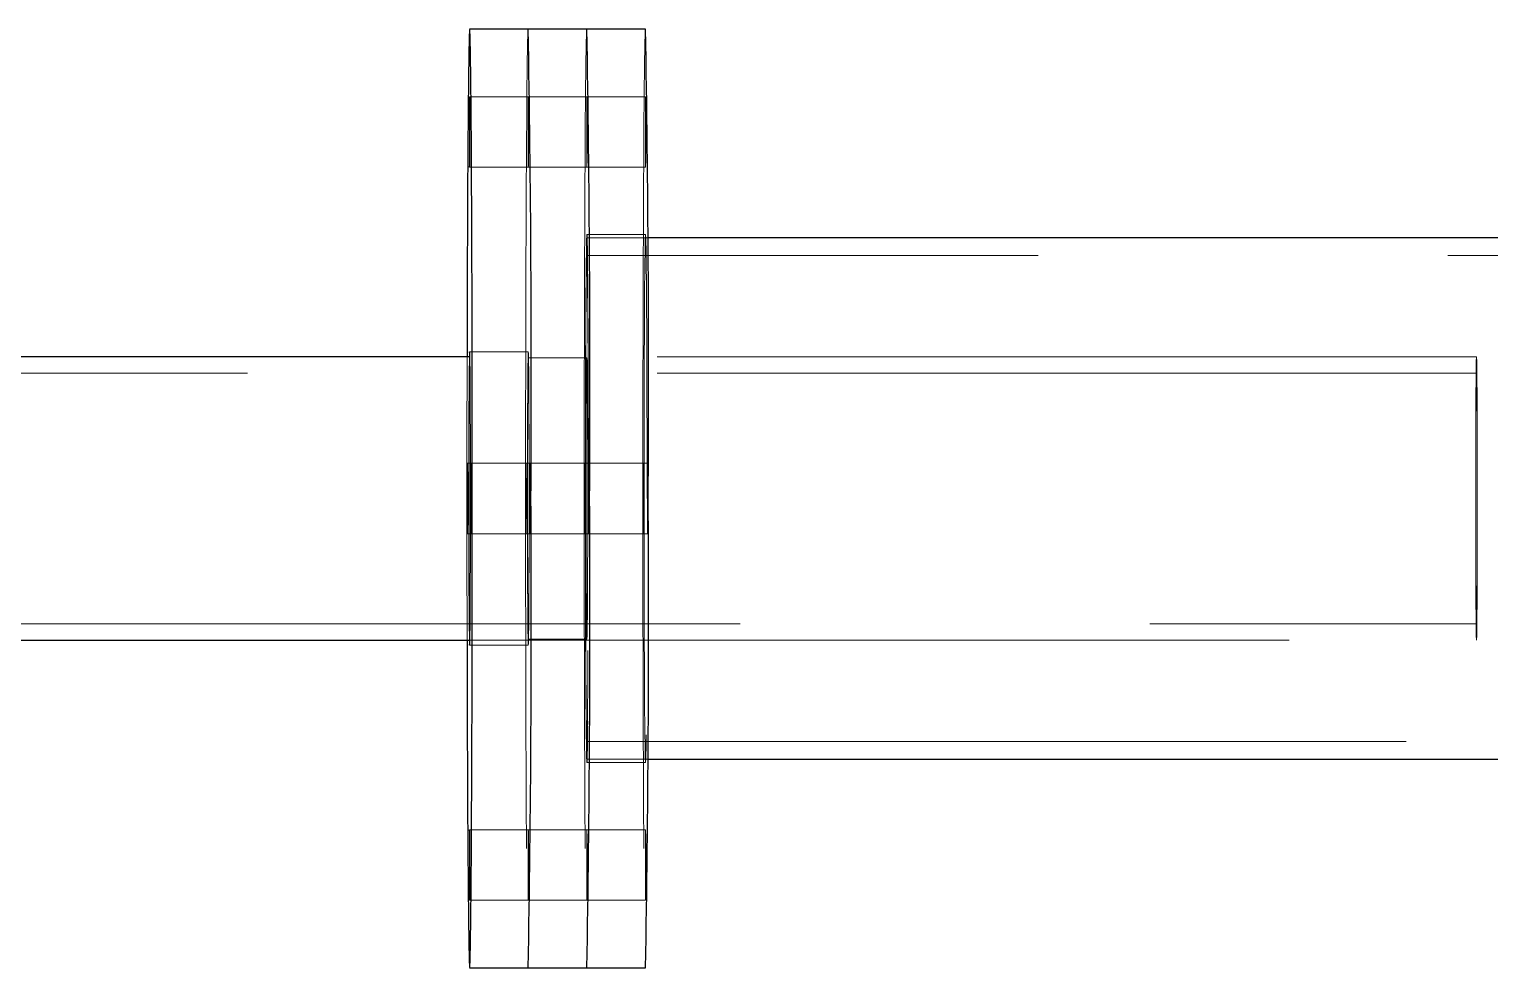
# Model space of a CAD drawing. Header units: millimetres. Extents: x 122 to 2816, y -707 to 556.
# Drawn here: x 663.865 to 666.129, y 296.034 to 297.488 of the extents above; entities that cross this region are included whole.
import ezdxf

# ---------------------------------------------------------------- set-up
doc = ezdxf.new("R2010")
doc.units = ezdxf.units.MM
doc.linetypes.add('HIDDEN', pattern=[1.905, 1.27, -0.635])

msp = doc.modelspace()

# ---------------------------------------------------------------- linework, layer by layer
at = {"color": 7, "linetype": 'Continuous', "lineweight": 25}
for p, q in [((664.638343, 297.488383), (664.547435, 297.488383)), ((664.72925, 297.488383), (664.638343, 297.488383)), ((664.820158, 297.488383), (664.72925, 297.488383)), ((667.333238, 297.165201), (664.823613, 297.165201)), ((664.547771, 296.980656), (661.655709, 296.980656)), ((661.802028, 296.541565), (664.547771, 296.541565)), ((664.823613, 296.357019), (667.333238, 296.357019)), ((664.547435, 296.033838), (664.638343, 296.033838)), ((664.638343, 296.033838), (664.72925, 296.033838)), ((664.72925, 296.033838), (664.820158, 296.033838))]:
    msp.add_line(p, q, dxfattribs=at)
at = {"color": 7, "linetype": 'HIDDEN', "lineweight": 18}
for p, q in [((664.638343, 297.383838), (664.547435, 297.383838)), ((664.72925, 297.383838), (664.638343, 297.383838)), ((664.820158, 297.383838), (664.72925, 297.383838)), ((664.547435, 297.274747), (664.638343, 297.274747)), ((664.638343, 297.274747), (664.72925, 297.274747)), ((664.72925, 297.274747), (664.820158, 297.274747)), ((664.820158, 297.170201), (664.72925, 297.170201)), ((664.823613, 297.165201), (664.72925, 297.165201)), ((667.333699, 297.137474), (664.72925, 297.137474)), ((664.638343, 296.988383), (664.547435, 296.988383)), ((666.108234, 296.980656), (664.547771, 296.980656)), ((664.72925, 296.979292), (664.638343, 296.979292)), ((666.108234, 296.955474), (661.662153, 296.955474)), ((664.550682, 296.815656), (664.544188, 296.815656)), ((664.64159, 296.815656), (664.550682, 296.815656)), ((664.732497, 296.815656), (664.64159, 296.815656)), ((664.823405, 296.815656), (664.732497, 296.815656)), ((664.544188, 296.706565), (664.550682, 296.706565)), ((664.550682, 296.706565), (664.64159, 296.706565)), ((664.64159, 296.706565), (664.732497, 296.706565)), ((664.732497, 296.706565), (664.823405, 296.706565)), ((661.791689, 296.566747), (666.108234, 296.566747)), ((664.547771, 296.541565), (666.108234, 296.541565)), ((664.638343, 296.542928), (664.72925, 296.542928)), ((664.547435, 296.533838), (664.638343, 296.533838)), ((664.72925, 296.384747), (667.333855, 296.384747)), ((664.72925, 296.357019), (664.823613, 296.357019)), ((664.72925, 296.352019), (664.820158, 296.352019)), ((664.638343, 296.247474), (664.547435, 296.247474)), ((664.72925, 296.247474), (664.638343, 296.247474)), ((664.820158, 296.247474), (664.72925, 296.247474)), ((664.547435, 296.138383), (664.638343, 296.138383)), ((664.638343, 296.138383), (664.72925, 296.138383)), ((664.72925, 296.138383), (664.820158, 296.138383))]:
    msp.add_line(p, q, dxfattribs=at)
at = {"color": 7, "linetype": 'Continuous', "lineweight": 25, "flags": 128}
for points in [[(664.551591, 296.76111), (664.551582, 296.809687), (664.551554, 296.858046), (664.551508, 296.905973), (664.551443, 296.953252), (664.551361, 296.999674), (664.551261, 297.04503), (664.551144, 297.089118), (664.551011, 297.131741), (664.550861, 297.172708), (664.550697, 297.211838), (664.550517, 297.248954), (664.550324, 297.283891), (664.550118, 297.316494), (664.5499, 297.346616), (664.549671, 297.374123), (664.549432, 297.398892), (664.549185, 297.420813), (664.548929, 297.439787), (664.548666, 297.45573), (664.548399, 297.468571), (664.548126, 297.478252), (664.547851, 297.484731), (664.547574, 297.487977), (664.547296, 297.487977), (664.547019, 297.484731), (664.546744, 297.478252), (664.546472, 297.468571), (664.546204, 297.45573), (664.545942, 297.439787), (664.545686, 297.420813), (664.545438, 297.398892), (664.545199, 297.374123), (664.54497, 297.346616), (664.544752, 297.316494), (664.544546, 297.283891), (664.544353, 297.248954), (664.544174, 297.211838), (664.544009, 297.172708), (664.54386, 297.131741), (664.543726, 297.089118), (664.543609, 297.04503), (664.543509, 296.999674), (664.543473, 296.980656)], [(664.547747, 297.329292), (664.547737, 297.342857), (664.547708, 297.35557), (664.547662, 297.366631), (664.547602, 297.375346), (664.547532, 297.381168), (664.547455, 297.38373), (664.547377, 297.382871), (664.547303, 297.378646), (664.547237, 297.37132), (664.547183, 297.361353), (664.547145, 297.349372), (664.547126, 297.336128), (664.547126, 297.322456), (664.547145, 297.309213), (664.547183, 297.297231), (664.547237, 297.287264), (664.547303, 297.279938), (664.547377, 297.275713), (664.547455, 297.274854), (664.547532, 297.277416), (664.547602, 297.283238), (664.547662, 297.291953), (664.547708, 297.303015), (664.547737, 297.315727), (664.547747, 297.329292)], [(664.548734, 296.76111), (664.548725, 296.787991), (664.548698, 296.814494), (664.548653, 296.840247), (664.548591, 296.86489), (664.548512, 296.888075), (664.548419, 296.909479), (664.548312, 296.9288), (664.548192, 296.945766), (664.548062, 296.960141), (664.547923, 296.971722), (664.547778, 296.980346), (664.547627, 296.985892), (664.547474, 296.988283), (664.54732, 296.987485), (664.547168, 296.98351), (664.547099, 296.980656)], [(664.550994, 296.76111), (664.550984, 296.774675), (664.550955, 296.787388), (664.550909, 296.798449), (664.550849, 296.807165), (664.550778, 296.812986), (664.550702, 296.815548), (664.550624, 296.81469), (664.550549, 296.810465), (664.550483, 296.803138), (664.55043, 296.793171), (664.550392, 296.78119), (664.550373, 296.767947), (664.550373, 296.754274), (664.550392, 296.741031), (664.55043, 296.729049), (664.550483, 296.719082), (664.550549, 296.711756), (664.550624, 296.707531), (664.550702, 296.706672), (664.550778, 296.709234), (664.550849, 296.715056), (664.550909, 296.723771), (664.550955, 296.734833), (664.550984, 296.747545), (664.550994, 296.76111)], [(664.543473, 296.541565), (664.543509, 296.522547), (664.543609, 296.477191), (664.543726, 296.433103), (664.54386, 296.39048), (664.544009, 296.349512), (664.544174, 296.310383), (664.544353, 296.273267), (664.544546, 296.238329), (664.544752, 296.205727), (664.54497, 296.175605), (664.545199, 296.148098), (664.545438, 296.123329), (664.545686, 296.101408), (664.545942, 296.082434), (664.546204, 296.06649), (664.546472, 296.053649), (664.546744, 296.043968), (664.547019, 296.03749), (664.547296, 296.034244), (664.547574, 296.034244), (664.547851, 296.03749), (664.548126, 296.043968), (664.548399, 296.053649), (664.548666, 296.06649), (664.548929, 296.082434), (664.549185, 296.101408), (664.549432, 296.123329), (664.549671, 296.148098), (664.5499, 296.175605), (664.550118, 296.205727), (664.550324, 296.238329), (664.550517, 296.273267), (664.550697, 296.310383), (664.550861, 296.349512), (664.551011, 296.39048), (664.551144, 296.433103), (664.551261, 296.477191), (664.551361, 296.522547), (664.551443, 296.568968), (664.551508, 296.616248), (664.551554, 296.664174), (664.551582, 296.712534), (664.551591, 296.76111)], [(664.547099, 296.541565), (664.547168, 296.538711), (664.54732, 296.534735), (664.547474, 296.533937), (664.547627, 296.536328), (664.547778, 296.541875), (664.547923, 296.550499), (664.548062, 296.56208), (664.548192, 296.576454), (664.548312, 296.593421), (664.548419, 296.612742), (664.548512, 296.634145), (664.548591, 296.657331), (664.548653, 296.681974), (664.548698, 296.707727), (664.548725, 296.73423), (664.548734, 296.76111)], [(664.547747, 296.192928), (664.547737, 296.206493), (664.547708, 296.219206), (664.547662, 296.230267), (664.547602, 296.238983), (664.547532, 296.244804), (664.547455, 296.247366), (664.547377, 296.246508), (664.547303, 296.242283), (664.547237, 296.234956), (664.547183, 296.22499), (664.547145, 296.213008), (664.547126, 296.199765), (664.547126, 296.186092), (664.547145, 296.172849), (664.547183, 296.160867), (664.547237, 296.1509), (664.547303, 296.143574), (664.547377, 296.139349), (664.547455, 296.138491), (664.547532, 296.141053), (664.547602, 296.146874), (664.547662, 296.15559), (664.547708, 296.166651), (664.547737, 296.179364), (664.547747, 296.192928)]]:
    msp.add_lwpolyline(points, dxfattribs=at)
at = {"color": 7, "linetype": 'HIDDEN', "lineweight": 18, "flags": 128}
for points in [[(664.638343, 297.488383), (664.638204, 297.487977), (664.637927, 297.484731), (664.637652, 297.478252), (664.637379, 297.468571), (664.637112, 297.45573), (664.636849, 297.439787), (664.636593, 297.420813), (664.636346, 297.398892), (664.636107, 297.374123), (664.635878, 297.346616), (664.63566, 297.316494), (664.635454, 297.283891), (664.635261, 297.248954), (664.635081, 297.211838), (664.634917, 297.172708), (664.634767, 297.131741), (664.634634, 297.089118), (664.634517, 297.04503), (664.634417, 296.999674), (664.634335, 296.953252), (664.63427, 296.905973), (664.634224, 296.858046), (664.634196, 296.809687), (664.634187, 296.76111), (664.634196, 296.712534), (664.634224, 296.664174), (664.63427, 296.616248), (664.634335, 296.568968), (664.634417, 296.522547), (664.634517, 296.477191), (664.634634, 296.433103), (664.634767, 296.39048), (664.634917, 296.349512), (664.635081, 296.310383), (664.635261, 296.273267), (664.635454, 296.238329), (664.63566, 296.205727), (664.635878, 296.175605), (664.636107, 296.148098), (664.636346, 296.123329), (664.636593, 296.101408), (664.636849, 296.082434), (664.637112, 296.06649), (664.637379, 296.053649), (664.637652, 296.043968), (664.637927, 296.03749), (664.638204, 296.034244), (664.638343, 296.033838)], [(664.638343, 297.488383), (664.638204, 297.487977), (664.637927, 297.484731), (664.637652, 297.478252), (664.637379, 297.468571), (664.637112, 297.45573), (664.636849, 297.439787), (664.636593, 297.420813), (664.636346, 297.398892), (664.636107, 297.374123), (664.635878, 297.346616), (664.63566, 297.316494), (664.635454, 297.283891), (664.635261, 297.248954), (664.635081, 297.211838), (664.634917, 297.172708), (664.634767, 297.131741), (664.634634, 297.089118), (664.634517, 297.04503), (664.634417, 296.999674), (664.634335, 296.953252), (664.63427, 296.905973), (664.634224, 296.858046), (664.634196, 296.809687), (664.634187, 296.76111), (664.634196, 296.712534), (664.634224, 296.664174), (664.63427, 296.616248), (664.634335, 296.568968), (664.634417, 296.522547), (664.634517, 296.477191), (664.634634, 296.433103), (664.634767, 296.39048), (664.634917, 296.349512), (664.635081, 296.310383), (664.635261, 296.273267), (664.635454, 296.238329), (664.63566, 296.205727), (664.635878, 296.175605), (664.636107, 296.148098), (664.636346, 296.123329), (664.636593, 296.101408), (664.636849, 296.082434), (664.637112, 296.06649), (664.637379, 296.053649), (664.637652, 296.043968), (664.637927, 296.03749), (664.638204, 296.034244), (664.638343, 296.033838)], [(664.72925, 297.488383), (664.729112, 297.487977), (664.728834, 297.484731), (664.728559, 297.478252), (664.728287, 297.468571), (664.728019, 297.45573), (664.727757, 297.439787), (664.727501, 297.420813), (664.727253, 297.398892), (664.727014, 297.374123), (664.726785, 297.346616), (664.726567, 297.316494), (664.726361, 297.283891), (664.726168, 297.248954), (664.725989, 297.211838), (664.725824, 297.172708), (664.725675, 297.131741), (664.725541, 297.089118), (664.725424, 297.04503), (664.725325, 296.999674), (664.725242, 296.953252), (664.725178, 296.905973), (664.725132, 296.858046), (664.725104, 296.809687), (664.725095, 296.76111), (664.725104, 296.712534), (664.725132, 296.664174), (664.725178, 296.616248), (664.725242, 296.568968), (664.725325, 296.522547), (664.725424, 296.477191), (664.725541, 296.433103), (664.725675, 296.39048), (664.725824, 296.349512), (664.725989, 296.310383), (664.726168, 296.273267), (664.726361, 296.238329), (664.726567, 296.205727), (664.726785, 296.175605), (664.727014, 296.148098), (664.727253, 296.123329), (664.727501, 296.101408), (664.727757, 296.082434), (664.728019, 296.06649), (664.728287, 296.053649), (664.728559, 296.043968), (664.728834, 296.03749), (664.729112, 296.034244), (664.72925, 296.033838)], [(664.72925, 297.488383), (664.729112, 297.487977), (664.728834, 297.484731), (664.728559, 297.478252), (664.728287, 297.468571), (664.728019, 297.45573), (664.727757, 297.439787), (664.727501, 297.420813), (664.727253, 297.398892), (664.727014, 297.374123), (664.726785, 297.346616), (664.726567, 297.316494), (664.726361, 297.283891), (664.726168, 297.248954), (664.725989, 297.211838), (664.725824, 297.172708), (664.725675, 297.131741), (664.725541, 297.089118), (664.725424, 297.04503), (664.725325, 296.999674), (664.725242, 296.953252), (664.725178, 296.905973), (664.725132, 296.858046), (664.725104, 296.809687), (664.725095, 296.76111), (664.725104, 296.712534), (664.725132, 296.664174), (664.725178, 296.616248), (664.725242, 296.568968), (664.725325, 296.522547), (664.725424, 296.477191), (664.725541, 296.433103), (664.725675, 296.39048), (664.725824, 296.349512), (664.725989, 296.310383), (664.726168, 296.273267), (664.726361, 296.238329), (664.726567, 296.205727), (664.726785, 296.175605), (664.727014, 296.148098), (664.727253, 296.123329), (664.727501, 296.101408), (664.727757, 296.082434), (664.728019, 296.06649), (664.728287, 296.053649), (664.728559, 296.043968), (664.728834, 296.03749), (664.729112, 296.034244), (664.72925, 296.033838)], [(664.820158, 297.488383), (664.820019, 297.487977), (664.819742, 297.484731), (664.819467, 297.478252), (664.819195, 297.468571), (664.818927, 297.45573), (664.818664, 297.439787), (664.818409, 297.420813), (664.818161, 297.398892), (664.817922, 297.374123), (664.817693, 297.346616), (664.817475, 297.316494), (664.817269, 297.283891), (664.817076, 297.248954), (664.816897, 297.211838), (664.816732, 297.172708), (664.816582, 297.131741), (664.816449, 297.089118), (664.816332, 297.04503), (664.816232, 296.999674), (664.81615, 296.953252), (664.816085, 296.905973), (664.816039, 296.858046), (664.816011, 296.809687), (664.816002, 296.76111), (664.816011, 296.712534), (664.816039, 296.664174), (664.816085, 296.616248), (664.81615, 296.568968), (664.816232, 296.522547), (664.816332, 296.477191), (664.816449, 296.433103), (664.816582, 296.39048), (664.816732, 296.349512), (664.816897, 296.310383), (664.817076, 296.273267), (664.817269, 296.238329), (664.817475, 296.205727), (664.817693, 296.175605), (664.817922, 296.148098), (664.818161, 296.123329), (664.818409, 296.101408), (664.818664, 296.082434), (664.818927, 296.06649), (664.819195, 296.053649), (664.819467, 296.043968), (664.819742, 296.03749), (664.820019, 296.034244), (664.820158, 296.033838)], [(664.638655, 297.329292), (664.638645, 297.342857), (664.638616, 297.35557), (664.63857, 297.366631), (664.63851, 297.375346), (664.638439, 297.381168), (664.638362, 297.38373), (664.638284, 297.382871), (664.63821, 297.378646), (664.638144, 297.37132), (664.638091, 297.361353), (664.638053, 297.349372), (664.638034, 297.336128), (664.638034, 297.322456), (664.638053, 297.309213), (664.638091, 297.297231), (664.638144, 297.287264), (664.63821, 297.279938), (664.638284, 297.275713), (664.638362, 297.274854), (664.638439, 297.277416), (664.63851, 297.283238), (664.63857, 297.291953), (664.638616, 297.303015), (664.638645, 297.315727), (664.638655, 297.329292)], [(664.638655, 297.329292), (664.638645, 297.342857), (664.638616, 297.35557), (664.63857, 297.366631), (664.63851, 297.375346), (664.638439, 297.381168), (664.638362, 297.38373), (664.638284, 297.382871), (664.63821, 297.378646), (664.638144, 297.37132), (664.638091, 297.361353), (664.638053, 297.349372), (664.638034, 297.336128), (664.638034, 297.322456), (664.638053, 297.309213), (664.638091, 297.297231), (664.638144, 297.287264), (664.63821, 297.279938), (664.638284, 297.275713), (664.638362, 297.274854), (664.638439, 297.277416), (664.63851, 297.283238), (664.63857, 297.291953), (664.638616, 297.303015), (664.638645, 297.315727), (664.638655, 297.329292)], [(664.729562, 297.329292), (664.729552, 297.342857), (664.729524, 297.35557), (664.729478, 297.366631), (664.729417, 297.375346), (664.729347, 297.381168), (664.72927, 297.38373), (664.729192, 297.382871), (664.729118, 297.378646), (664.729052, 297.37132), (664.728998, 297.361353), (664.728961, 297.349372), (664.728941, 297.336128), (664.728941, 297.322456), (664.728961, 297.309213), (664.728998, 297.297231), (664.729052, 297.287264), (664.729118, 297.279938), (664.729192, 297.275713), (664.72927, 297.274854), (664.729347, 297.277416), (664.729417, 297.283238), (664.729478, 297.291953), (664.729524, 297.303015), (664.729552, 297.315727), (664.729562, 297.329292)], [(664.729562, 297.329292), (664.729552, 297.342857), (664.729524, 297.35557), (664.729478, 297.366631), (664.729417, 297.375346), (664.729347, 297.381168), (664.72927, 297.38373), (664.729192, 297.382871), (664.729118, 297.378646), (664.729052, 297.37132), (664.728998, 297.361353), (664.728961, 297.349372), (664.728941, 297.336128), (664.728941, 297.322456), (664.728961, 297.309213), (664.728998, 297.297231), (664.729052, 297.287264), (664.729118, 297.279938), (664.729192, 297.275713), (664.72927, 297.274854), (664.729347, 297.277416), (664.729417, 297.283238), (664.729478, 297.291953), (664.729524, 297.303015), (664.729552, 297.315727), (664.729562, 297.329292)], [(664.82047, 297.329292), (664.82046, 297.342857), (664.820431, 297.35557), (664.820385, 297.366631), (664.820325, 297.375346), (664.820254, 297.381168), (664.820178, 297.38373), (664.8201, 297.382871), (664.820025, 297.378646), (664.819959, 297.37132), (664.819906, 297.361353), (664.819868, 297.349372), (664.819849, 297.336128), (664.819849, 297.322456), (664.819868, 297.309213), (664.819906, 297.297231), (664.819959, 297.287264), (664.820025, 297.279938), (664.8201, 297.275713), (664.820178, 297.274854), (664.820254, 297.277416), (664.820325, 297.283238), (664.820385, 297.291953), (664.820431, 297.303015), (664.82046, 297.315727), (664.82047, 297.329292)], [(664.731588, 296.76111), (664.731579, 296.797266), (664.731552, 296.833138), (664.731506, 296.868447), (664.731443, 296.902916), (664.731363, 296.936275), (664.731266, 296.968263), (664.731154, 296.99863), (664.731026, 297.027138), (664.730885, 297.053563), (664.730731, 297.0777), (664.730565, 297.09936), (664.730389, 297.118372), (664.730204, 297.134588), (664.730012, 297.147881), (664.729814, 297.158147), (664.729611, 297.165305), (664.729405, 297.1693), (664.729199, 297.170101), (664.728992, 297.167701), (664.728788, 297.162118), (664.728587, 297.153398), (664.728392, 297.141607), (664.728203, 297.126838), (664.728022, 297.109206), (664.727851, 297.088851), (664.727691, 297.06593), (664.727544, 297.040624), (664.727409, 297.01313), (664.727289, 296.983664), (664.727184, 296.952456), (664.727096, 296.919751), (664.727024, 296.885804), (664.72697, 296.850881), (664.726933, 296.815255), (664.726915, 296.779206), (664.726915, 296.743015), (664.726933, 296.706966), (664.72697, 296.67134), (664.727024, 296.636417), (664.727096, 296.60247), (664.727184, 296.569764), (664.727289, 296.538557), (664.727409, 296.50909), (664.727544, 296.481597), (664.727691, 296.45629), (664.727851, 296.43337), (664.728022, 296.413014), (664.728203, 296.395383), (664.728392, 296.380614), (664.728587, 296.368823), (664.728788, 296.360102), (664.728992, 296.35452), (664.729199, 296.35212), (664.729405, 296.35292), (664.729611, 296.356915), (664.729814, 296.364074), (664.730012, 296.37434), (664.730204, 296.387633), (664.730389, 296.403849), (664.730565, 296.422861), (664.730731, 296.44452), (664.730885, 296.468657), (664.731026, 296.495083), (664.731154, 296.523591), (664.731266, 296.553958), (664.731363, 296.585946), (664.731443, 296.619305), (664.731506, 296.653773), (664.731552, 296.689082), (664.731579, 296.724955), (664.731588, 296.76111)], [(664.822496, 296.76111), (664.822487, 296.797266), (664.822459, 296.833138), (664.822414, 296.868447), (664.822351, 296.902916), (664.822271, 296.936275), (664.822174, 296.968263), (664.822061, 296.99863), (664.821934, 297.027138), (664.821793, 297.053563), (664.821639, 297.0777), (664.821473, 297.09936), (664.821297, 297.118372), (664.821112, 297.134588), (664.82092, 297.147881), (664.820721, 297.158147), (664.820519, 297.165305), (664.820313, 297.1693), (664.820106, 297.170101), (664.8199, 297.167701), (664.819696, 297.162118), (664.819495, 297.153398), (664.819299, 297.141607), (664.819111, 297.126838), (664.81893, 297.109206), (664.818759, 297.088851), (664.818599, 297.06593), (664.818451, 297.040624), (664.818317, 297.01313), (664.818197, 296.983664), (664.818092, 296.952456), (664.818003, 296.919751), (664.817932, 296.885804), (664.817877, 296.850881), (664.817841, 296.815255), (664.817823, 296.779206), (664.817823, 296.743015), (664.817841, 296.706966), (664.817877, 296.67134), (664.817932, 296.636417), (664.818003, 296.60247), (664.818092, 296.569764), (664.818197, 296.538557), (664.818317, 296.50909), (664.818451, 296.481597), (664.818599, 296.45629), (664.818759, 296.43337), (664.81893, 296.413014), (664.819111, 296.395383), (664.819299, 296.380614), (664.819495, 296.368823), (664.819696, 296.360102), (664.8199, 296.35452), (664.820106, 296.35212), (664.820313, 296.35292), (664.820519, 296.356915), (664.820721, 296.364074), (664.82092, 296.37434), (664.821112, 296.387633), (664.821297, 296.403849), (664.821473, 296.422861), (664.821639, 296.44452), (664.821793, 296.468657), (664.821934, 296.495083), (664.822061, 296.523591), (664.822174, 296.553958), (664.822271, 296.585946), (664.822351, 296.619305), (664.822414, 296.653773), (664.822459, 296.689082), (664.822487, 296.724955), (664.822496, 296.76111)], [(664.73156, 296.76111), (664.73155, 296.797333), (664.731522, 296.833264), (664.731476, 296.868613), (664.731412, 296.903098), (664.731331, 296.936439), (664.731233, 296.968368), (664.731119, 296.998629), (664.730989, 297.026977), (664.730846, 297.053185), (664.73069, 297.077041), (664.730522, 297.098354), (664.730345, 297.116951), (664.730158, 297.132683), (664.729964, 297.145424), (664.729764, 297.15507), (664.72956, 297.161544), (664.729354, 297.164794), (664.729147, 297.164794), (664.72894, 297.161544), (664.728737, 297.15507), (664.728537, 297.145424), (664.728343, 297.132683), (664.728156, 297.116951), (664.727978, 297.098354), (664.727811, 297.077041), (664.727655, 297.053185), (664.727512, 297.026977), (664.727382, 296.998629), (664.727268, 296.968368), (664.72717, 296.936439), (664.727089, 296.903098), (664.727025, 296.868613), (664.726978, 296.833264), (664.726951, 296.797333), (664.726941, 296.76111), (664.726951, 296.724888), (664.726978, 296.688957), (664.727025, 296.653607), (664.727089, 296.619123), (664.72717, 296.585782), (664.727268, 296.553852), (664.727382, 296.523592), (664.727512, 296.495243), (664.727655, 296.469035), (664.727811, 296.445179), (664.727978, 296.423867), (664.728156, 296.40527), (664.728343, 296.389537), (664.728537, 296.376797), (664.728737, 296.367151), (664.72894, 296.360677), (664.729147, 296.357426), (664.729354, 296.357426), (664.72956, 296.360677), (664.729764, 296.367151), (664.729964, 296.376797), (664.730158, 296.389537), (664.730345, 296.40527), (664.730522, 296.423867), (664.73069, 296.445179), (664.730846, 296.469035), (664.730989, 296.495243), (664.731119, 296.523592), (664.731233, 296.553852), (664.731331, 296.585782), (664.731412, 296.619123), (664.731476, 296.653607), (664.731522, 296.688957), (664.73155, 296.724888), (664.73156, 296.76111)], [(664.731401, 296.76111), (664.731392, 296.795837), (664.731364, 296.830267), (664.731319, 296.864107), (664.731256, 296.897069), (664.731176, 296.92887), (664.731079, 296.95924), (664.730967, 296.98792), (664.73084, 297.014665), (664.730699, 297.039246), (664.730546, 297.061455), (664.730383, 297.081101), (664.730209, 297.098017), (664.730027, 297.112059), (664.729839, 297.123107), (664.729646, 297.131066), (664.729449, 297.135868), (664.72925, 297.137474), (664.729052, 297.135868), (664.728855, 297.131066), (664.728662, 297.123107), (664.728474, 297.112059), (664.728292, 297.098017), (664.728118, 297.081101), (664.727954, 297.061455), (664.727802, 297.039246), (664.727661, 297.014665), (664.727534, 296.98792), (664.727422, 296.95924), (664.727325, 296.92887), (664.727245, 296.897069), (664.727182, 296.864107), (664.727136, 296.830267), (664.727109, 296.795837), (664.7271, 296.76111), (664.727109, 296.726384), (664.727136, 296.691954), (664.727182, 296.658114), (664.727245, 296.625152), (664.727325, 296.593351), (664.727422, 296.56298), (664.727534, 296.534301), (664.727661, 296.507556), (664.727802, 296.482974), (664.727954, 296.460766), (664.728118, 296.441119), (664.728292, 296.424203), (664.728474, 296.410162), (664.728662, 296.399114), (664.728855, 296.391155), (664.729052, 296.386352), (664.72925, 296.384747), (664.729449, 296.386352), (664.729646, 296.391155), (664.729839, 296.399114), (664.730027, 296.410162), (664.730209, 296.424203), (664.730383, 296.441119), (664.730546, 296.460766), (664.730699, 296.482974), (664.73084, 296.507556), (664.730967, 296.534301), (664.731079, 296.56298), (664.731176, 296.593351), (664.731256, 296.625152), (664.731319, 296.658114), (664.731364, 296.691954), (664.731392, 296.726384), (664.731401, 296.76111)], [(664.639642, 296.76111), (664.639632, 296.787991), (664.639605, 296.814494), (664.63956, 296.840247), (664.639498, 296.86489), (664.63942, 296.888075), (664.639327, 296.909479), (664.639219, 296.9288), (664.6391, 296.945766), (664.63897, 296.960141), (664.638831, 296.971722), (664.638685, 296.980346), (664.638535, 296.985892), (664.638381, 296.988283), (664.638228, 296.987485), (664.638075, 296.98351), (664.637927, 296.976412), (664.637784, 296.966292), (664.63765, 296.953291), (664.637525, 296.937593), (664.637411, 296.919417), (664.637311, 296.899019), (664.637225, 296.876686), (664.637154, 296.852729), (664.637101, 296.827487), (664.637065, 296.801313), (664.637046, 296.774574), (664.637046, 296.747647), (664.637065, 296.720908), (664.637101, 296.694734), (664.637154, 296.669491), (664.637225, 296.645535), (664.637311, 296.623201), (664.637411, 296.602803), (664.637525, 296.584628), (664.63765, 296.568929), (664.637784, 296.555929), (664.637927, 296.545809), (664.638075, 296.538711), (664.638228, 296.534735), (664.638381, 296.533937), (664.638535, 296.536328), (664.638685, 296.541875), (664.638831, 296.550499), (664.63897, 296.56208), (664.6391, 296.576454), (664.639219, 296.593421), (664.639327, 296.612742), (664.63942, 296.634145), (664.639498, 296.657331), (664.63956, 296.681974), (664.639605, 296.707727), (664.639632, 296.73423), (664.639642, 296.76111)], [(664.63959, 296.76111), (664.63958, 296.787922), (664.639552, 296.814328), (664.639505, 296.839927), (664.639441, 296.864331), (664.63936, 296.88717), (664.639264, 296.908098), (664.639154, 296.926799), (664.639031, 296.942987), (664.638899, 296.956419), (664.638757, 296.966889), (664.63861, 296.974241), (664.638458, 296.978361), (664.638304, 296.979189), (664.638152, 296.97671), (664.638002, 296.970963), (664.637857, 296.962035), (664.637719, 296.950061), (664.637591, 296.935223), (664.637475, 296.917746), (664.637371, 296.897894), (664.637283, 296.875968), (664.63721, 296.852302), (664.637155, 296.827253), (664.637117, 296.801201), (664.637098, 296.774542), (664.637098, 296.747679), (664.637117, 296.72102), (664.637155, 296.694968), (664.63721, 296.669919), (664.637283, 296.646252), (664.637371, 296.624327), (664.637475, 296.604475), (664.637591, 296.586997), (664.637719, 296.572159), (664.637857, 296.560185), (664.638002, 296.551257), (664.638152, 296.545511), (664.638304, 296.543032), (664.638458, 296.543859), (664.63861, 296.54798), (664.638757, 296.555331), (664.638899, 296.565802), (664.639031, 296.579233), (664.639154, 296.595422), (664.639264, 296.614122), (664.63936, 296.635051), (664.639441, 296.65789), (664.639505, 296.682294), (664.639552, 296.707893), (664.63958, 296.734298), (664.63959, 296.76111)], [(664.730497, 296.76111), (664.730488, 296.787922), (664.73046, 296.814328), (664.730413, 296.839927), (664.730349, 296.864331), (664.730268, 296.88717), (664.730172, 296.908098), (664.730062, 296.926799), (664.729939, 296.942987), (664.729806, 296.956419), (664.729665, 296.966889), (664.729517, 296.974241), (664.729365, 296.978361), (664.729212, 296.979189), (664.729059, 296.97671), (664.728909, 296.970963), (664.728764, 296.962035), (664.728627, 296.950061), (664.728499, 296.935223), (664.728383, 296.917746), (664.728279, 296.897894), (664.72819, 296.875968), (664.728118, 296.852302), (664.728062, 296.827253), (664.728025, 296.801201), (664.728006, 296.774542), (664.728006, 296.747679), (664.728025, 296.72102), (664.728062, 296.694968), (664.728118, 296.669919), (664.72819, 296.646252), (664.728279, 296.624327), (664.728383, 296.604475), (664.728499, 296.586997), (664.728627, 296.572159), (664.728764, 296.560185), (664.728909, 296.551257), (664.729059, 296.545511), (664.729212, 296.543032), (664.729365, 296.543859), (664.729517, 296.54798), (664.729665, 296.555331), (664.729806, 296.565802), (664.729939, 296.579233), (664.730062, 296.595422), (664.730172, 296.614122), (664.730268, 296.635051), (664.730349, 296.65789), (664.730413, 296.682294), (664.73046, 296.707893), (664.730488, 296.734298), (664.730497, 296.76111)], [(666.106979, 296.76111), (666.106989, 296.734647), (666.107016, 296.70857), (666.107061, 296.683258), (666.107123, 296.659082), (666.107201, 296.636394), (666.107295, 296.615525), (666.107402, 296.596778), (666.107521, 296.580428), (666.107651, 296.566712), (666.107789, 296.555832), (666.107934, 296.547944), (666.108083, 296.543166), (666.108234, 296.541565), (666.108385, 296.543166), (666.108534, 296.547944), (666.108679, 296.555832), (666.108817, 296.566712), (666.108947, 296.580428), (666.109066, 296.596778), (666.109173, 296.615525), (666.109266, 296.636394), (666.109345, 296.659082), (666.109407, 296.683258), (666.109452, 296.70857), (666.109479, 296.734647), (666.109488, 296.76111), (666.109479, 296.787574), (666.109452, 296.813651), (666.109407, 296.838962), (666.109345, 296.863138), (666.109266, 296.885826), (666.109173, 296.906696), (666.109066, 296.925442), (666.108947, 296.941793), (666.108817, 296.955508), (666.108679, 296.966389), (666.108534, 296.974276), (666.108385, 296.979055), (666.108234, 296.980656), (666.108083, 296.979055), (666.107934, 296.974276), (666.107789, 296.966389), (666.107651, 296.955508), (666.107521, 296.941793), (666.107402, 296.925442), (666.107295, 296.906696), (666.107201, 296.885826), (666.107123, 296.863138), (666.107061, 296.838962), (666.107016, 296.813651), (666.106989, 296.787574), (666.106979, 296.76111)], [(666.107123, 296.76111), (666.107132, 296.736256), (666.10716, 296.711809), (666.107204, 296.688172), (666.107266, 296.665733), (666.107344, 296.644859), (666.107436, 296.625895), (666.107541, 296.609151), (666.107658, 296.594902), (666.107784, 296.583382), (666.107918, 296.57478), (666.108057, 296.569238), (666.108198, 296.566847), (666.108341, 296.567645), (666.108481, 296.57162), (666.108617, 296.578706), (666.108748, 296.588788), (666.108869, 296.601699), (666.108981, 296.617227), (666.10908, 296.635118), (666.109165, 296.655078), (666.109235, 296.676779), (666.109288, 296.699865), (666.109324, 296.723956), (666.109342, 296.748657), (666.109342, 296.773563), (666.109324, 296.798265), (666.109288, 296.822356), (666.109235, 296.845442), (666.109165, 296.867142), (666.10908, 296.887102), (666.108981, 296.904993), (666.108869, 296.920522), (666.108748, 296.933433), (666.108617, 296.943514), (666.108481, 296.950601), (666.108341, 296.954576), (666.108198, 296.955374), (666.108057, 296.952983), (666.107918, 296.94744), (666.107784, 296.938839), (666.107658, 296.927319), (666.107541, 296.91307), (666.107436, 296.896326), (666.107344, 296.877361), (666.107266, 296.856488), (666.107204, 296.834049), (666.10716, 296.810412), (666.107132, 296.785965), (666.107123, 296.76111)], [(664.5445, 296.76111), (664.54449, 296.774675), (664.544462, 296.787388), (664.544416, 296.798449), (664.544355, 296.807165), (664.544285, 296.812986), (664.544208, 296.815548), (664.54413, 296.81469), (664.544056, 296.810465), (664.54399, 296.803138), (664.543936, 296.793171), (664.543899, 296.78119), (664.543879, 296.767947), (664.543879, 296.754274), (664.543899, 296.741031), (664.543936, 296.729049), (664.54399, 296.719082), (664.544056, 296.711756), (664.54413, 296.707531), (664.544208, 296.706672), (664.544285, 296.709234), (664.544355, 296.715056), (664.544416, 296.723771), (664.544462, 296.734833), (664.54449, 296.747545), (664.5445, 296.76111)], [(664.635408, 296.76111), (664.635398, 296.774675), (664.635369, 296.787388), (664.635323, 296.798449), (664.635263, 296.807165), (664.635192, 296.812986), (664.635116, 296.815548), (664.635038, 296.81469), (664.634963, 296.810465), (664.634897, 296.803138), (664.634844, 296.793171), (664.634806, 296.78119), (664.634787, 296.767947), (664.634787, 296.754274), (664.634806, 296.741031), (664.634844, 296.729049), (664.634897, 296.719082), (664.634963, 296.711756), (664.635038, 296.707531), (664.635116, 296.706672), (664.635192, 296.709234), (664.635263, 296.715056), (664.635323, 296.723771), (664.635369, 296.734833), (664.635398, 296.747545), (664.635408, 296.76111)], [(664.635408, 296.76111), (664.635398, 296.774675), (664.635369, 296.787388), (664.635323, 296.798449), (664.635263, 296.807165), (664.635192, 296.812986), (664.635116, 296.815548), (664.635038, 296.81469), (664.634963, 296.810465), (664.634897, 296.803138), (664.634844, 296.793171), (664.634806, 296.78119), (664.634787, 296.767947), (664.634787, 296.754274), (664.634806, 296.741031), (664.634844, 296.729049), (664.634897, 296.719082), (664.634963, 296.711756), (664.635038, 296.707531), (664.635116, 296.706672), (664.635192, 296.709234), (664.635263, 296.715056), (664.635323, 296.723771), (664.635369, 296.734833), (664.635398, 296.747545), (664.635408, 296.76111)], [(664.641901, 296.76111), (664.641891, 296.774675), (664.641863, 296.787388), (664.641817, 296.798449), (664.641757, 296.807165), (664.641686, 296.812986), (664.641609, 296.815548), (664.641531, 296.81469), (664.641457, 296.810465), (664.641391, 296.803138), (664.641337, 296.793171), (664.6413, 296.78119), (664.64128, 296.767947), (664.64128, 296.754274), (664.6413, 296.741031), (664.641337, 296.729049), (664.641391, 296.719082), (664.641457, 296.711756), (664.641531, 296.707531), (664.641609, 296.706672), (664.641686, 296.709234), (664.641757, 296.715056), (664.641817, 296.723771), (664.641863, 296.734833), (664.641891, 296.747545), (664.641901, 296.76111)], [(664.641901, 296.76111), (664.641891, 296.774675), (664.641863, 296.787388), (664.641817, 296.798449), (664.641757, 296.807165), (664.641686, 296.812986), (664.641609, 296.815548), (664.641531, 296.81469), (664.641457, 296.810465), (664.641391, 296.803138), (664.641337, 296.793171), (664.6413, 296.78119), (664.64128, 296.767947), (664.64128, 296.754274), (664.6413, 296.741031), (664.641337, 296.729049), (664.641391, 296.719082), (664.641457, 296.711756), (664.641531, 296.707531), (664.641609, 296.706672), (664.641686, 296.709234), (664.641757, 296.715056), (664.641817, 296.723771), (664.641863, 296.734833), (664.641891, 296.747545), (664.641901, 296.76111)], [(664.726315, 296.76111), (664.726306, 296.774675), (664.726277, 296.787388), (664.726231, 296.798449), (664.726171, 296.807165), (664.7261, 296.812986), (664.726023, 296.815548), (664.725945, 296.81469), (664.725871, 296.810465), (664.725805, 296.803138), (664.725752, 296.793171), (664.725714, 296.78119), (664.725694, 296.767947), (664.725694, 296.754274), (664.725714, 296.741031), (664.725752, 296.729049), (664.725805, 296.719082), (664.725871, 296.711756), (664.725945, 296.707531), (664.726023, 296.706672), (664.7261, 296.709234), (664.726171, 296.715056), (664.726231, 296.723771), (664.726277, 296.734833), (664.726306, 296.747545), (664.726315, 296.76111)], [(664.726315, 296.76111), (664.726306, 296.774675), (664.726277, 296.787388), (664.726231, 296.798449), (664.726171, 296.807165), (664.7261, 296.812986), (664.726023, 296.815548), (664.725945, 296.81469), (664.725871, 296.810465), (664.725805, 296.803138), (664.725752, 296.793171), (664.725714, 296.78119), (664.725694, 296.767947), (664.725694, 296.754274), (664.725714, 296.741031), (664.725752, 296.729049), (664.725805, 296.719082), (664.725871, 296.711756), (664.725945, 296.707531), (664.726023, 296.706672), (664.7261, 296.709234), (664.726171, 296.715056), (664.726231, 296.723771), (664.726277, 296.734833), (664.726306, 296.747545), (664.726315, 296.76111)], [(664.732809, 296.76111), (664.732799, 296.774675), (664.73277, 296.787388), (664.732724, 296.798449), (664.732664, 296.807165), (664.732593, 296.812986), (664.732517, 296.815548), (664.732439, 296.81469), (664.732364, 296.810465), (664.732299, 296.803138), (664.732245, 296.793171), (664.732207, 296.78119), (664.732188, 296.767947), (664.732188, 296.754274), (664.732207, 296.741031), (664.732245, 296.729049), (664.732299, 296.719082), (664.732364, 296.711756), (664.732439, 296.707531), (664.732517, 296.706672), (664.732593, 296.709234), (664.732664, 296.715056), (664.732724, 296.723771), (664.73277, 296.734833), (664.732799, 296.747545), (664.732809, 296.76111)], [(664.732809, 296.76111), (664.732799, 296.774675), (664.73277, 296.787388), (664.732724, 296.798449), (664.732664, 296.807165), (664.732593, 296.812986), (664.732517, 296.815548), (664.732439, 296.81469), (664.732364, 296.810465), (664.732299, 296.803138), (664.732245, 296.793171), (664.732207, 296.78119), (664.732188, 296.767947), (664.732188, 296.754274), (664.732207, 296.741031), (664.732245, 296.729049), (664.732299, 296.719082), (664.732364, 296.711756), (664.732439, 296.707531), (664.732517, 296.706672), (664.732593, 296.709234), (664.732664, 296.715056), (664.732724, 296.723771), (664.73277, 296.734833), (664.732799, 296.747545), (664.732809, 296.76111)], [(664.817223, 296.76111), (664.817213, 296.774675), (664.817184, 296.787388), (664.817138, 296.798449), (664.817078, 296.807165), (664.817008, 296.812986), (664.816931, 296.815548), (664.816853, 296.81469), (664.816779, 296.810465), (664.816713, 296.803138), (664.816659, 296.793171), (664.816621, 296.78119), (664.816602, 296.767947), (664.816602, 296.754274), (664.816621, 296.741031), (664.816659, 296.729049), (664.816713, 296.719082), (664.816779, 296.711756), (664.816853, 296.707531), (664.816931, 296.706672), (664.817008, 296.709234), (664.817078, 296.715056), (664.817138, 296.723771), (664.817184, 296.734833), (664.817213, 296.747545), (664.817223, 296.76111)], [(664.823716, 296.76111), (664.823707, 296.774675), (664.823678, 296.787388), (664.823632, 296.798449), (664.823572, 296.807165), (664.823501, 296.812986), (664.823424, 296.815548), (664.823346, 296.81469), (664.823272, 296.810465), (664.823206, 296.803138), (664.823153, 296.793171), (664.823115, 296.78119), (664.823096, 296.767947), (664.823096, 296.754274), (664.823115, 296.741031), (664.823153, 296.729049), (664.823206, 296.719082), (664.823272, 296.711756), (664.823346, 296.707531), (664.823424, 296.706672), (664.823501, 296.709234), (664.823572, 296.715056), (664.823632, 296.723771), (664.823678, 296.734833), (664.823707, 296.747545), (664.823716, 296.76111)], [(664.638655, 296.192928), (664.638645, 296.206493), (664.638616, 296.219206), (664.63857, 296.230267), (664.63851, 296.238983), (664.638439, 296.244804), (664.638362, 296.247366), (664.638284, 296.246508), (664.63821, 296.242283), (664.638144, 296.234956), (664.638091, 296.22499), (664.638053, 296.213008), (664.638034, 296.199765), (664.638034, 296.186092), (664.638053, 296.172849), (664.638091, 296.160867), (664.638144, 296.1509), (664.63821, 296.143574), (664.638284, 296.139349), (664.638362, 296.138491), (664.638439, 296.141053), (664.63851, 296.146874), (664.63857, 296.15559), (664.638616, 296.166651), (664.638645, 296.179364), (664.638655, 296.192928)], [(664.638655, 296.192928), (664.638645, 296.206493), (664.638616, 296.219206), (664.63857, 296.230267), (664.63851, 296.238983), (664.638439, 296.244804), (664.638362, 296.247366), (664.638284, 296.246508), (664.63821, 296.242283), (664.638144, 296.234956), (664.638091, 296.22499), (664.638053, 296.213008), (664.638034, 296.199765), (664.638034, 296.186092), (664.638053, 296.172849), (664.638091, 296.160867), (664.638144, 296.1509), (664.63821, 296.143574), (664.638284, 296.139349), (664.638362, 296.138491), (664.638439, 296.141053), (664.63851, 296.146874), (664.63857, 296.15559), (664.638616, 296.166651), (664.638645, 296.179364), (664.638655, 296.192928)], [(664.729562, 296.192928), (664.729552, 296.206493), (664.729524, 296.219206), (664.729478, 296.230267), (664.729417, 296.238983), (664.729347, 296.244804), (664.72927, 296.247366), (664.729192, 296.246508), (664.729118, 296.242283), (664.729052, 296.234956), (664.728998, 296.22499), (664.728961, 296.213008), (664.728941, 296.199765), (664.728941, 296.186092), (664.728961, 296.172849), (664.728998, 296.160867), (664.729052, 296.1509), (664.729118, 296.143574), (664.729192, 296.139349), (664.72927, 296.138491), (664.729347, 296.141053), (664.729417, 296.146874), (664.729478, 296.15559), (664.729524, 296.166651), (664.729552, 296.179364), (664.729562, 296.192928)], [(664.729562, 296.192928), (664.729552, 296.206493), (664.729524, 296.219206), (664.729478, 296.230267), (664.729417, 296.238983), (664.729347, 296.244804), (664.72927, 296.247366), (664.729192, 296.246508), (664.729118, 296.242283), (664.729052, 296.234956), (664.728998, 296.22499), (664.728961, 296.213008), (664.728941, 296.199765), (664.728941, 296.186092), (664.728961, 296.172849), (664.728998, 296.160867), (664.729052, 296.1509), (664.729118, 296.143574), (664.729192, 296.139349), (664.72927, 296.138491), (664.729347, 296.141053), (664.729417, 296.146874), (664.729478, 296.15559), (664.729524, 296.166651), (664.729552, 296.179364), (664.729562, 296.192928)], [(664.82047, 296.192928), (664.82046, 296.206493), (664.820431, 296.219206), (664.820385, 296.230267), (664.820325, 296.238983), (664.820254, 296.244804), (664.820178, 296.247366), (664.8201, 296.246508), (664.820025, 296.242283), (664.819959, 296.234956), (664.819906, 296.22499), (664.819868, 296.213008), (664.819849, 296.199765), (664.819849, 296.186092), (664.819868, 296.172849), (664.819906, 296.160867), (664.819959, 296.1509), (664.820025, 296.143574), (664.8201, 296.139349), (664.820178, 296.138491), (664.820254, 296.141053), (664.820325, 296.146874), (664.820385, 296.15559), (664.820431, 296.166651), (664.82046, 296.179364), (664.82047, 296.192928)]]:
    msp.add_lwpolyline(points, dxfattribs=at)
at = {"color": 7, "linetype": 'Continuous', "lineweight": 25}
for centre, start, end in [((633.533305, 296.946992), 359.6576545, 0.9971473), ((633.624212, 296.946992), 359.6576545, 0.9971473), ((633.71512, 296.946992), 359.6576545, 0.9971473), ((633.533305, 296.575229), 359.0028527, 0.3423455), ((633.624212, 296.575229), 359.0028527, 0.3423455), ((633.71512, 296.575229), 359.0028527, 0.3423455)]:
    msp.add_arc(centre, 31.109749, start, end, dxfattribs=at)
at = {"color": 7, "linetype": 'HIDDEN', "lineweight": 18}
for centre, radius, start, end in [((787.997227, 296.76111), 123.453949, 179.89810748, 180.10189252), ((686.330456, 296.76111), 21.784463, 179.4225591, 180.5774409)]:
    msp.add_arc(centre, radius, start, end, dxfattribs=at)

doc.saveas('drawing.dxf')
